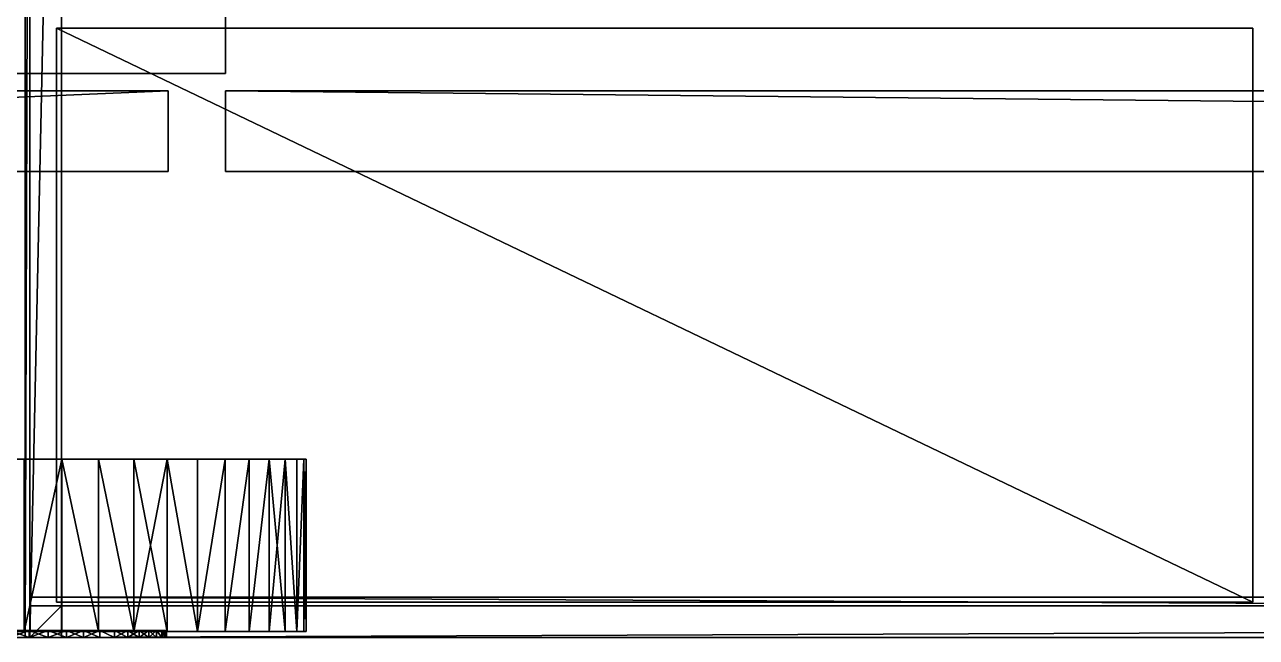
# Model space of a CAD drawing. Header units: millimetres. Extents: x -3100 to 14040, y -1280 to 1295.
# Drawn here: x -49 to 2090, y -1280 to -215 of the extents above; entities that cross this region are included whole.
import ezdxf

# ---------------------------------------------------------------- set-up
doc = ezdxf.new("R2010")
doc.units = ezdxf.units.MM

msp = doc.modelspace()

# ---------------------------------------------------------------- linework, layer by layer
at = {"layer": 'CAD_75LAB'}
for points in [[(-48, 1280, 3940), (-48, 1280, 1250), (-48, -1280, 1250)], [(-48, -1280, 3940), (-48, 1280, 3940), (-48, -1280, 1250)], [(-40, 1280, 1250), (-48, -1280, 1250), (-48, 1280, 1250)], [(-40, 1280, 1250), (-40, -1280, 1250), (-48, -1280, 1250)], [(-40, 1280, 3940), (-48, 1280, 3940), (-48, -1280, 3940)], [(-40, 1280, 3940), (-48, -1280, 3940), (-40, -1280, 3940)], [(-40, -1280, 1250), (-40, 1280, 1160), (-40, -1280, 1160)], [(-40, -1280, 1250), (-40, 1280, 1250), (-40, 1280, 1160)], [(14040, -1280, 1160), (-40, -1280, 1160), (-40, 1280, 1160)], [(14040, 1280, 1160), (14040, -1280, 1160), (-40, 1280, 1160)], [(14040, -1280, 1250), (-40, 1280, 1250), (-40, -1280, 1250)], [(14040, 1280, 1250), (-40, 1280, 1250), (14040, -1280, 1250)], [(-40, -1280, 3995), (-40, 1280, 3940), (-40, -1280, 3940)], [(-40, -1280, 3995), (-40, 1280, 3995), (-40, 1280, 3940)], [(15, 1280, 3940), (-40, -1280, 3940), (-40, 1280, 3940)], [(15, 1280, 3940), (15, -1280, 3940), (-40, -1280, 3940)], [(15, 1280, 3995), (-40, 1280, 3995), (-40, -1280, 3995)], [(15, 1280, 3995), (-40, -1280, 3995), (15, -1280, 3995)], [(-40, 1280, 3940), (-40, -1280, 1250), (-40, 1280, 1250)], [(-40, -1280, 3940), (-40, -1280, 1250), (-40, 1280, 3940)], [(15, -1280, 3995), (15, -1280, 3940), (15, 1280, 3940)], [(15, -1280, 3995), (15, 1280, 3940), (15, 1280, 3995)], [(300, 300, 1000), (-300, -300, 1000), (-300, 300, 1000)], [(300, 300, 1000), (300, -300, 1000), (-300, -300, 1000)], [(300, 300, 1160), (-300, 300, 1160), (-300, -300, 1160)], [(300, 300, 1160), (-300, -300, 1160), (300, -300, 1160)], [(300, -300, 1160), (300, -300, 1000), (300, 300, 1000)], [(300, -300, 1160), (300, 300, 1000), (300, 300, 1160)], [(6, -1219, 1483), (6, -221, 1253), (6, -1219, 1253)], [(6, -1219, 1483), (6, -221, 1483), (6, -221, 1253)], [(2084, -221, 1483), (2084, -221, 1253), (6, -221, 1253)], [(2084, -221, 1483), (6, -221, 1253), (6, -221, 1483)], [(2084, -1219, 1253), (6, -1219, 1253), (6, -221, 1253)], [(2084, -221, 1253), (2084, -1219, 1253), (6, -221, 1253)], [(2084, -1219, 1483), (6, -221, 1483), (6, -1219, 1483)], [(2084, -221, 1483), (6, -221, 1483), (2084, -1219, 1483)], [(6, -1219, 1719), (6, -221, 1489), (6, -1219, 1489)], [(6, -1219, 1719), (6, -221, 1719), (6, -221, 1489)], [(2084, -221, 1719), (2084, -221, 1489), (6, -221, 1489)], [(2084, -221, 1719), (6, -221, 1489), (6, -221, 1719)], [(2084, -1219, 1489), (6, -1219, 1489), (6, -221, 1489)], [(2084, -221, 1489), (2084, -1219, 1489), (6, -221, 1489)], [(2084, -1219, 1719), (6, -221, 1719), (6, -1219, 1719)], [(2084, -221, 1719), (6, -221, 1719), (2084, -1219, 1719)], [(6, -1219, 1955), (6, -221, 1725), (6, -1219, 1725)], [(6, -1219, 1955), (6, -221, 1955), (6, -221, 1725)], [(2084, -221, 1955), (2084, -221, 1725), (6, -221, 1725)], [(2084, -221, 1955), (6, -221, 1725), (6, -221, 1955)], [(2084, -1219, 1725), (6, -1219, 1725), (6, -221, 1725)], [(2084, -221, 1725), (2084, -1219, 1725), (6, -221, 1725)], [(2084, -1219, 1955), (6, -221, 1955), (6, -1219, 1955)], [(2084, -221, 1955), (6, -221, 1955), (2084, -1219, 1955)], [(6, -1219, 2191), (6, -221, 1961), (6, -1219, 1961)], [(6, -1219, 2191), (6, -221, 2191), (6, -221, 1961)], [(2084, -221, 2191), (2084, -221, 1961), (6, -221, 1961)], [(2084, -221, 2191), (6, -221, 1961), (6, -221, 2191)], [(2084, -1219, 1961), (6, -1219, 1961), (6, -221, 1961)], [(2084, -221, 1961), (2084, -1219, 1961), (6, -221, 1961)], [(2084, -1219, 2191), (6, -221, 2191), (6, -1219, 2191)], [(2084, -221, 2191), (6, -221, 2191), (2084, -1219, 2191)], [(6, -1219, 2427), (6, -221, 2197), (6, -1219, 2197)], [(6, -1219, 2427), (6, -221, 2427), (6, -221, 2197)], [(2084, -221, 2427), (2084, -221, 2197), (6, -221, 2197)], [(2084, -221, 2427), (6, -221, 2197), (6, -221, 2427)], [(2084, -1219, 2197), (6, -1219, 2197), (6, -221, 2197)], [(2084, -221, 2197), (2084, -1219, 2197), (6, -221, 2197)], [(2084, -1219, 2427), (6, -221, 2427), (6, -1219, 2427)], [(2084, -221, 2427), (6, -221, 2427), (2084, -1219, 2427)], [(6, -1219, 2663), (6, -221, 2433), (6, -1219, 2433)], [(6, -1219, 2663), (6, -221, 2663), (6, -221, 2433)], [(2084, -221, 2663), (2084, -221, 2433), (6, -221, 2433)], [(2084, -221, 2663), (6, -221, 2433), (6, -221, 2663)], [(2084, -1219, 2433), (6, -1219, 2433), (6, -221, 2433)], [(2084, -221, 2433), (2084, -1219, 2433), (6, -221, 2433)], [(2084, -1219, 2663), (6, -221, 2663), (6, -1219, 2663)], [(2084, -221, 2663), (6, -221, 2663), (2084, -1219, 2663)], [(6, -1219, 2899), (6, -221, 2669), (6, -1219, 2669)], [(6, -1219, 2899), (6, -221, 2899), (6, -221, 2669)], [(2084, -221, 2899), (2084, -221, 2669), (6, -221, 2669)], [(2084, -221, 2899), (6, -221, 2669), (6, -221, 2899)], [(2084, -1219, 2669), (6, -1219, 2669), (6, -221, 2669)], [(2084, -221, 2669), (2084, -1219, 2669), (6, -221, 2669)], [(2084, -1219, 2899), (6, -221, 2899), (6, -1219, 2899)], [(2084, -221, 2899), (6, -221, 2899), (2084, -1219, 2899)], [(6, -1219, 3135), (6, -221, 2905), (6, -1219, 2905)], [(6, -1219, 3135), (6, -221, 3135), (6, -221, 2905)], [(2084, -221, 3135), (2084, -221, 2905), (6, -221, 2905)], [(2084, -221, 3135), (6, -221, 2905), (6, -221, 3135)], [(2084, -1219, 2905), (6, -1219, 2905), (6, -221, 2905)], [(2084, -221, 2905), (2084, -1219, 2905), (6, -221, 2905)], [(2084, -1219, 3135), (6, -221, 3135), (6, -1219, 3135)], [(2084, -221, 3135), (6, -221, 3135), (2084, -1219, 3135)], [(6, -1219, 3371), (6, -221, 3141), (6, -1219, 3141)], [(6, -1219, 3371), (6, -221, 3371), (6, -221, 3141)], [(2084, -221, 3371), (2084, -221, 3141), (6, -221, 3141)], [(2084, -221, 3371), (6, -221, 3141), (6, -221, 3371)], [(2084, -1219, 3141), (6, -1219, 3141), (6, -221, 3141)], [(2084, -221, 3141), (2084, -1219, 3141), (6, -221, 3141)], [(2084, -1219, 3371), (6, -221, 3371), (6, -1219, 3371)], [(2084, -221, 3371), (6, -221, 3371), (2084, -1219, 3371)], [(6, -1219, 3607), (6, -221, 3377), (6, -1219, 3377)], [(6, -1219, 3607), (6, -221, 3607), (6, -221, 3377)], [(2084, -221, 3607), (2084, -221, 3377), (6, -221, 3377)], [(2084, -221, 3607), (6, -221, 3377), (6, -221, 3607)], [(2084, -1219, 3377), (6, -1219, 3377), (6, -221, 3377)], [(2084, -221, 3377), (2084, -1219, 3377), (6, -221, 3377)], [(2084, -1219, 3607), (6, -221, 3607), (6, -1219, 3607)], [(2084, -221, 3607), (6, -221, 3607), (2084, -1219, 3607)], [(6, -1219, 3843), (6, -221, 3613), (6, -1219, 3613)], [(6, -1219, 3843), (6, -221, 3843), (6, -221, 3613)], [(2084, -221, 3843), (2084, -221, 3613), (6, -221, 3613)], [(2084, -221, 3843), (6, -221, 3613), (6, -221, 3843)], [(2084, -1219, 3613), (6, -1219, 3613), (6, -221, 3613)], [(2084, -221, 3613), (2084, -1219, 3613), (6, -221, 3613)], [(2084, -1219, 3843), (6, -221, 3843), (6, -1219, 3843)], [(2084, -221, 3843), (6, -221, 3843), (2084, -1219, 3843)], [(2084, -1219, 1483), (2084, -1219, 1253), (2084, -221, 1253)], [(2084, -1219, 1483), (2084, -221, 1253), (2084, -221, 1483)], [(2084, -1219, 1719), (2084, -1219, 1489), (2084, -221, 1489)], [(2084, -1219, 1719), (2084, -221, 1489), (2084, -221, 1719)], [(2084, -1219, 1955), (2084, -1219, 1725), (2084, -221, 1725)], [(2084, -1219, 1955), (2084, -221, 1725), (2084, -221, 1955)], [(2084, -1219, 2191), (2084, -1219, 1961), (2084, -221, 1961)], [(2084, -1219, 2191), (2084, -221, 1961), (2084, -221, 2191)], [(2084, -1219, 2427), (2084, -1219, 2197), (2084, -221, 2197)], [(2084, -1219, 2427), (2084, -221, 2197), (2084, -221, 2427)], [(2084, -1219, 2663), (2084, -1219, 2433), (2084, -221, 2433)], [(2084, -1219, 2663), (2084, -221, 2433), (2084, -221, 2663)], [(2084, -1219, 2899), (2084, -1219, 2669), (2084, -221, 2669)], [(2084, -1219, 2899), (2084, -221, 2669), (2084, -221, 2899)], [(2084, -1219, 3135), (2084, -1219, 2905), (2084, -221, 2905)], [(2084, -1219, 3135), (2084, -221, 2905), (2084, -221, 3135)], [(2084, -1219, 3371), (2084, -1219, 3141), (2084, -221, 3141)], [(2084, -1219, 3371), (2084, -221, 3141), (2084, -221, 3371)], [(2084, -1219, 3607), (2084, -1219, 3377), (2084, -221, 3377)], [(2084, -1219, 3607), (2084, -221, 3377), (2084, -221, 3607)], [(2084, -1219, 3843), (2084, -1219, 3613), (2084, -221, 3613)], [(2084, -1219, 3843), (2084, -221, 3613), (2084, -221, 3843)], [(300, -300, 1160), (-300, -300, 1000), (300, -300, 1000)], [(300, -300, 1160), (-300, -300, 1160), (-300, -300, 1000)], [(200, -330, 700), (-3100, -330, 700), (-3100, -330, 1000)], [(200, -330, 1000), (200, -330, 700), (-3100, -330, 1000)], [(200, -330, 700), (-3100, -470, 700), (-3100, -330, 700)], [(200, -330, 700), (200, -470, 700), (-3100, -470, 700)], [(200, -330, 1000), (-3100, -330, 1000), (-3100, -470, 1000)], [(200, -330, 1000), (-3100, -470, 1000), (200, -470, 1000)], [(200, -470, 1000), (200, -470, 700), (200, -330, 700)], [(200, -470, 1000), (200, -330, 700), (200, -330, 1000)], [(300, -330, 1160), (300, -330, 910), (300, -470, 910)], [(300, -470, 1160), (300, -330, 1160), (300, -470, 910)], [(13960, -330, 1160), (13960, -330, 910), (300, -330, 910)], [(13960, -330, 1160), (300, -330, 910), (300, -330, 1160)], [(13960, -470, 910), (300, -470, 910), (300, -330, 910)], [(13960, -330, 910), (13960, -470, 910), (300, -330, 910)], [(13960, -470, 1160), (300, -330, 1160), (300, -470, 1160)], [(13960, -330, 1160), (300, -330, 1160), (13960, -470, 1160)], [(200, -470, 700), (-3100, -470, 1000), (-3100, -470, 700)], [(200, -470, 1000), (-3100, -470, 1000), (200, -470, 700)], [(13960, -470, 1160), (300, -470, 910), (13960, -470, 910)], [(13960, -470, 1160), (300, -470, 1160), (300, -470, 910)], [(435.91, -970, 606.36), (-475.91, -970, 152.33), (-50.18, -970, 1077.7)], [(435.91, -970, 606.36), (-50.18, -970, 2.3), (-475.91, -970, 152.33)], [(-50.18, -1270, 1077.7), (15.52, -1270, 1067.5), (15.52, -970, 1067.5)], [(-50.18, -1270, 1077.7), (15.52, -970, 1067.5), (-50.18, -970, 1077.7)], [(-50.18, -1270, 2.3), (-50.18, -970, 2.3), (15.52, -970, 12.5)], [(15.52, -1270, 12.5), (-50.18, -1270, 2.3), (15.52, -970, 12.5)], [(198.28, -970, 89.85), (15.52, -970, 12.5), (-50.18, -970, 2.3)], [(435.91, -970, 606.36), (198.28, -970, 89.85), (-50.18, -970, 2.3)], [(140.7, -970, 1023.39), (-50.18, -970, 1077.7), (15.52, -970, 1067.5)], [(198.28, -970, 990.15), (-50.18, -970, 1077.7), (140.7, -970, 1023.39)], [(299.06, -970, 903.8), (-50.18, -970, 1077.7), (198.28, -970, 990.15)], [(299.06, -970, 903.8), (435.91, -970, 606.36), (-50.18, -970, 1077.7)], [(79.47, -1270, 1049.3), (79.47, -970, 1049.3), (15.52, -970, 1067.5)], [(15.52, -1270, 1067.5), (79.47, -1270, 1049.3), (15.52, -970, 1067.5)], [(79.47, -1270, 30.7), (15.52, -1270, 12.5), (15.52, -970, 12.5)], [(79.47, -1270, 30.7), (15.52, -970, 12.5), (79.47, -970, 30.7)], [(198.28, -970, 89.85), (79.47, -970, 30.7), (15.52, -970, 12.5)], [(140.7, -970, 1023.39), (15.52, -970, 1067.5), (79.47, -970, 1049.3)], [(140.7, -1270, 1023.39), (140.7, -970, 1023.39), (79.47, -970, 1049.3)], [(79.47, -1270, 1049.3), (140.7, -1270, 1023.39), (79.47, -970, 1049.3)], [(140.7, -1270, 56.61), (79.47, -1270, 30.7), (79.47, -970, 30.7)], [(140.7, -1270, 56.61), (79.47, -970, 30.7), (140.7, -970, 56.61)], [(198.28, -970, 89.85), (140.7, -970, 56.61), (79.47, -970, 30.7)], [(140.7, -1270, 1023.39), (198.28, -1270, 990.15), (198.28, -970, 990.15)], [(140.7, -1270, 1023.39), (198.28, -970, 990.15), (140.7, -970, 1023.39)], [(198.28, -1270, 89.85), (140.7, -1270, 56.61), (140.7, -970, 56.61)], [(198.28, -1270, 89.85), (140.7, -970, 56.61), (198.28, -970, 89.85)], [(251.33, -1270, 950.08), (251.33, -970, 950.08), (198.28, -970, 990.15)], [(198.28, -1270, 990.15), (251.33, -1270, 950.08), (198.28, -970, 990.15)], [(251.33, -1270, 129.92), (198.28, -1270, 89.85), (198.28, -970, 89.85)], [(251.33, -1270, 129.92), (198.28, -970, 89.85), (251.33, -970, 129.92)], [(435.91, -970, 606.36), (251.33, -970, 129.92), (198.28, -970, 89.85)], [(299.06, -970, 903.8), (198.28, -970, 990.15), (251.33, -970, 950.08)], [(251.33, -1270, 950.08), (299.06, -1270, 903.8), (299.06, -970, 903.8)], [(251.33, -1270, 950.08), (299.06, -970, 903.8), (251.33, -970, 950.08)], [(251.33, -1270, 129.92), (251.33, -970, 129.92), (299.06, -970, 176.2)], [(299.06, -1270, 176.2), (251.33, -1270, 129.92), (299.06, -970, 176.2)], [(340.75, -970, 228), (299.06, -970, 176.2), (251.33, -970, 129.92)], [(435.91, -970, 606.36), (340.75, -970, 228), (251.33, -970, 129.92)], [(299.06, -1270, 903.8), (340.75, -1270, 852), (340.75, -970, 852)], [(299.06, -1270, 903.8), (340.75, -970, 852), (299.06, -970, 903.8)], [(299.06, -1270, 176.2), (299.06, -970, 176.2), (340.75, -970, 228)], [(340.75, -1270, 228), (299.06, -1270, 176.2), (340.75, -970, 228)], [(299.06, -970, 903.8), (403.54, -970, 735.07), (435.91, -970, 606.36)], [(299.06, -970, 903.8), (340.75, -970, 852), (403.54, -970, 735.07)], [(340.75, -1270, 852), (375.75, -1270, 795.47), (375.75, -970, 795.47)], [(340.75, -1270, 852), (375.75, -970, 795.47), (340.75, -970, 852)], [(340.75, -1270, 228), (340.75, -970, 228), (375.75, -970, 284.53)], [(375.75, -1270, 284.53), (340.75, -1270, 228), (375.75, -970, 284.53)], [(435.91, -970, 606.36), (375.75, -970, 284.53), (340.75, -970, 228)], [(340.75, -970, 852), (375.75, -970, 795.47), (403.54, -970, 735.07)], [(375.75, -1270, 795.47), (403.54, -1270, 735.07), (403.54, -970, 735.07)], [(375.75, -1270, 795.47), (403.54, -970, 735.07), (375.75, -970, 795.47)], [(403.54, -1270, 344.93), (375.75, -1270, 284.53), (375.75, -970, 284.53)], [(403.54, -1270, 344.93), (375.75, -970, 284.53), (403.54, -970, 344.93)], [(423.69, -970, 408.29), (403.54, -970, 344.93), (375.75, -970, 284.53)], [(440, -970, 540), (423.69, -970, 408.29), (375.75, -970, 284.53)], [(435.91, -970, 606.36), (440, -970, 540), (375.75, -970, 284.53)], [(423.69, -1270, 671.71), (423.69, -970, 671.71), (403.54, -970, 735.07)], [(403.54, -1270, 735.07), (423.69, -1270, 671.71), (403.54, -970, 735.07)], [(423.69, -1270, 408.29), (403.54, -970, 344.93), (423.69, -970, 408.29)], [(423.69, -1270, 408.29), (403.54, -1270, 344.93), (403.54, -970, 344.93)], [(403.54, -970, 735.07), (423.69, -970, 671.71), (435.91, -970, 606.36)], [(423.69, -1270, 671.71), (435.91, -1270, 606.36), (435.91, -970, 606.36)], [(423.69, -1270, 671.71), (435.91, -970, 606.36), (423.69, -970, 671.71)], [(423.69, -1270, 408.29), (423.69, -970, 408.29), (435.91, -970, 473.64)], [(435.91, -1270, 473.64), (423.69, -1270, 408.29), (435.91, -970, 473.64)], [(440, -970, 540), (435.91, -970, 473.64), (423.69, -970, 408.29)], [(440, -1270, 540), (440, -970, 540), (435.91, -970, 606.36)], [(435.91, -1270, 606.36), (440, -1270, 540), (435.91, -970, 606.36)], [(435.91, -1270, 473.64), (435.91, -970, 473.64), (440, -970, 540)], [(440, -1270, 540), (435.91, -1270, 473.64), (440, -970, 540)], [(-40, -1280, 1320), (-40, -1210, 1250), (-40, -1280, 1250)], [(-40, -1280, 1320), (-40, -1210, 1320), (-40, -1210, 1250)], [(14040, -1210, 1250), (-40, -1210, 1250), (-40, -1210, 1320)], [(14040, -1210, 1320), (14040, -1210, 1250), (-40, -1210, 1320)], [(14040, -1280, 1250), (-40, -1280, 1250), (-40, -1210, 1250)], [(14040, -1210, 1250), (14040, -1280, 1250), (-40, -1210, 1250)], [(14040, -1280, 1320), (-40, -1210, 1320), (-40, -1280, 1320)], [(14040, -1210, 1320), (-40, -1210, 1320), (14040, -1280, 1320)], [(2084, -1219, 1483), (6, -1219, 1253), (2084, -1219, 1253)], [(2084, -1219, 1483), (6, -1219, 1483), (6, -1219, 1253)], [(2084, -1219, 1719), (6, -1219, 1489), (2084, -1219, 1489)], [(2084, -1219, 1719), (6, -1219, 1719), (6, -1219, 1489)], [(2084, -1219, 1955), (6, -1219, 1725), (2084, -1219, 1725)], [(2084, -1219, 1955), (6, -1219, 1955), (6, -1219, 1725)], [(2084, -1219, 2191), (6, -1219, 1961), (2084, -1219, 1961)], [(2084, -1219, 2191), (6, -1219, 2191), (6, -1219, 1961)], [(2084, -1219, 2427), (6, -1219, 2197), (2084, -1219, 2197)], [(2084, -1219, 2427), (6, -1219, 2427), (6, -1219, 2197)], [(2084, -1219, 2663), (6, -1219, 2433), (2084, -1219, 2433)], [(2084, -1219, 2663), (6, -1219, 2663), (6, -1219, 2433)], [(2084, -1219, 2899), (6, -1219, 2669), (2084, -1219, 2669)], [(2084, -1219, 2899), (6, -1219, 2899), (6, -1219, 2669)], [(2084, -1219, 3135), (6, -1219, 2905), (2084, -1219, 2905)], [(2084, -1219, 3135), (6, -1219, 3135), (6, -1219, 2905)], [(2084, -1219, 3371), (6, -1219, 3141), (2084, -1219, 3141)], [(2084, -1219, 3371), (6, -1219, 3371), (6, -1219, 3141)], [(2084, -1219, 3607), (6, -1219, 3377), (2084, -1219, 3377)], [(2084, -1219, 3607), (6, -1219, 3607), (6, -1219, 3377)], [(2084, -1219, 3843), (6, -1219, 3613), (2084, -1219, 3613)], [(2084, -1219, 3843), (6, -1219, 3843), (6, -1219, 3613)], [(-40, -1225, 3940), (-40, -1225, 1250), (-40, -1280, 1250)], [(-40, -1280, 3940), (-40, -1225, 3940), (-40, -1280, 1250)], [(-40, -1225, 3940), (15, -1225, 1250), (-40, -1225, 1250)], [(15, -1225, 3940), (15, -1225, 1250), (-40, -1225, 3940)], [(15, -1225, 1250), (-40, -1280, 1250), (-40, -1225, 1250)], [(15, -1225, 1250), (15, -1280, 1250), (-40, -1280, 1250)], [(15, -1225, 3940), (-40, -1225, 3940), (-40, -1280, 3940)], [(15, -1225, 3940), (-40, -1280, 3940), (15, -1280, 3940)], [(-40, -1280, 3995), (-40, -1225, 3940), (-40, -1280, 3940)], [(-40, -1280, 3995), (-40, -1225, 3995), (-40, -1225, 3940)], [(14040, -1225, 3995), (14040, -1225, 3940), (-40, -1225, 3940)], [(14040, -1225, 3995), (-40, -1225, 3940), (-40, -1225, 3995)], [(14040, -1225, 3940), (-40, -1280, 3940), (-40, -1225, 3940)], [(14040, -1225, 3940), (14040, -1280, 3940), (-40, -1280, 3940)], [(14040, -1225, 3995), (-40, -1225, 3995), (-40, -1280, 3995)], [(14040, -1225, 3995), (-40, -1280, 3995), (14040, -1280, 3995)], [(15, -1225, 3940), (15, -1280, 1250), (15, -1225, 1250)], [(15, -1280, 3940), (15, -1280, 1250), (15, -1225, 3940)], [(435.91, -1270, 606.36), (-50.18, -1270, 1077.7), (-475.91, -1270, 152.33)], [(435.91, -1270, 606.36), (-475.91, -1270, 152.33), (-50.18, -1270, 2.3)], [(-41.02, -1268, 248.92), (-108.48, -1268, 243.12), (-207.75, -1268, 263.24)], [(23.38, -1268, 269.84), (-41.02, -1268, 248.92), (-207.75, -1268, 263.24)], [(81.36, -1268, 304.81), (23.38, -1268, 269.84), (-207.75, -1268, 263.24)], [(23.38, -1268, 810.16), (-207.75, -1268, 263.24), (-175.5, -1268, 827.24)], [(23.38, -1268, 810.16), (81.36, -1268, 304.81), (-207.75, -1268, 263.24)], [(-41.02, -1280, 248.92), (-207.75, -1280, 263.24), (-108.48, -1280, 243.12)], [(23.38, -1280, 269.84), (-207.75, -1280, 263.24), (-41.02, -1280, 248.92)], [(81.36, -1280, 304.81), (-207.75, -1280, 263.24), (23.38, -1280, 269.84)], [(23.38, -1280, 810.16), (-175.5, -1280, 827.24), (-207.75, -1280, 263.24)], [(23.38, -1280, 810.16), (-207.75, -1280, 263.24), (81.36, -1280, 304.81)], [(-41.02, -1268, 831.08), (-175.5, -1268, 827.24), (-74.58, -1268, 835.91)], [(23.38, -1268, 810.16), (-175.5, -1268, 827.24), (-41.02, -1268, 831.08)], [(-41.02, -1280, 831.08), (-74.58, -1280, 835.91), (-175.5, -1280, 827.24)], [(23.38, -1280, 810.16), (-41.02, -1280, 831.08), (-175.5, -1280, 827.24)], [(-41.02, -1268, 248.92), (-74.58, -1268, 244.09), (-108.48, -1268, 243.12)], [(-41.02, -1280, 248.92), (-108.48, -1280, 243.12), (-74.58, -1280, 244.09)], [(-74.58, -1280, 835.91), (-41.02, -1268, 831.08), (-74.58, -1268, 835.91)], [(-74.58, -1280, 835.91), (-41.02, -1280, 831.08), (-41.02, -1268, 831.08)], [(-41.02, -1280, 248.92), (-74.58, -1280, 244.09), (-74.58, -1268, 244.09)], [(-41.02, -1280, 248.92), (-74.58, -1268, 244.09), (-41.02, -1268, 248.92)], [(198.28, -1270, 89.85), (-50.18, -1270, 2.3), (15.52, -1270, 12.5)], [(435.91, -1270, 606.36), (-50.18, -1270, 2.3), (198.28, -1270, 89.85)], [(140.7, -1270, 1023.39), (15.52, -1270, 1067.5), (-50.18, -1270, 1077.7)], [(198.28, -1270, 990.15), (140.7, -1270, 1023.39), (-50.18, -1270, 1077.7)], [(299.06, -1270, 903.8), (198.28, -1270, 990.15), (-50.18, -1270, 1077.7)], [(299.06, -1270, 903.8), (-50.18, -1270, 1077.7), (435.91, -1270, 606.36)], [(-40, -1280, 3940), (-48, -1280, 1250), (-40, -1280, 1250)], [(-40, -1280, 3940), (-48, -1280, 3940), (-48, -1280, 1250)], [(-41.02, -1280, 831.08), (-8.22, -1280, 822.46), (-8.22, -1268, 822.46)], [(-41.02, -1280, 831.08), (-8.22, -1268, 822.46), (-41.02, -1268, 831.08)], [(-8.22, -1280, 257.54), (-41.02, -1280, 248.92), (-41.02, -1268, 248.92)], [(-8.22, -1280, 257.54), (-41.02, -1268, 248.92), (-8.22, -1268, 257.54)], [(23.38, -1268, 269.84), (-8.22, -1268, 257.54), (-41.02, -1268, 248.92)], [(23.38, -1268, 810.16), (-41.02, -1268, 831.08), (-8.22, -1268, 822.46)], [(23.38, -1280, 269.84), (-41.02, -1280, 248.92), (-8.22, -1280, 257.54)], [(23.38, -1280, 810.16), (-8.22, -1280, 822.46), (-41.02, -1280, 831.08)], [(14040, -1280, 1160), (-40, -1280, 1250), (-40, -1280, 1160)], [(14040, -1280, 1250), (-40, -1280, 1250), (14040, -1280, 1160)], [(-40, -1280, 3940), (-40, -1280, 1250), (15, -1280, 1250)], [(15, -1280, 3940), (-40, -1280, 3940), (15, -1280, 1250)], [(14040, -1280, 3995), (-40, -1280, 3940), (14040, -1280, 3940)], [(14040, -1280, 3995), (-40, -1280, 3995), (-40, -1280, 3940)], [(14040, -1280, 1250), (-40, -1280, 1320), (-40, -1280, 1250)], [(14040, -1280, 1320), (-40, -1280, 1320), (14040, -1280, 1250)], [(15, -1280, 3995), (-40, -1280, 3940), (15, -1280, 3940)], [(15, -1280, 3995), (-40, -1280, 3995), (-40, -1280, 3940)], [(-8.22, -1280, 822.46), (23.38, -1280, 810.16), (23.38, -1268, 810.16)], [(-8.22, -1280, 822.46), (23.38, -1268, 810.16), (-8.22, -1268, 822.46)], [(23.38, -1280, 269.84), (-8.22, -1268, 257.54), (23.38, -1268, 269.84)], [(23.38, -1280, 269.84), (-8.22, -1280, 257.54), (-8.22, -1268, 257.54)], [(198.28, -1270, 89.85), (15.52, -1270, 12.5), (79.47, -1270, 30.7)], [(140.7, -1270, 1023.39), (79.47, -1270, 1049.3), (15.52, -1270, 1067.5)], [(23.38, -1280, 810.16), (53.37, -1280, 794.34), (53.37, -1268, 794.34)], [(23.38, -1280, 810.16), (53.37, -1268, 794.34), (23.38, -1268, 810.16)], [(53.37, -1280, 285.66), (23.38, -1268, 269.84), (53.37, -1268, 285.66)], [(53.37, -1280, 285.66), (23.38, -1280, 269.84), (23.38, -1268, 269.84)], [(81.36, -1268, 304.81), (53.37, -1268, 285.66), (23.38, -1268, 269.84)], [(23.38, -1268, 810.16), (189.28, -1268, 607.27), (81.36, -1268, 304.81)], [(53.37, -1268, 794.34), (189.28, -1268, 607.27), (23.38, -1268, 810.16)], [(81.36, -1280, 304.81), (23.38, -1280, 269.84), (53.37, -1280, 285.66)], [(23.38, -1280, 810.16), (81.36, -1280, 304.81), (189.28, -1280, 607.27)], [(53.37, -1280, 794.34), (23.38, -1280, 810.16), (189.28, -1280, 607.27)], [(53.37, -1280, 794.34), (81.36, -1280, 775.19), (81.36, -1268, 775.19)], [(53.37, -1280, 794.34), (81.36, -1268, 775.19), (53.37, -1268, 794.34)], [(81.36, -1280, 304.81), (53.37, -1280, 285.66), (53.37, -1268, 285.66)], [(81.36, -1280, 304.81), (53.37, -1268, 285.66), (81.36, -1268, 304.81)], [(149.85, -1268, 700.57), (189.28, -1268, 607.27), (53.37, -1268, 794.34)], [(106.99, -1268, 752.99), (53.37, -1268, 794.34), (81.36, -1268, 775.19)], [(106.99, -1268, 752.99), (149.85, -1268, 700.57), (53.37, -1268, 794.34)], [(149.85, -1280, 700.57), (53.37, -1280, 794.34), (189.28, -1280, 607.27)], [(106.99, -1280, 752.99), (81.36, -1280, 775.19), (53.37, -1280, 794.34)], [(106.99, -1280, 752.99), (53.37, -1280, 794.34), (149.85, -1280, 700.57)], [(198.28, -1270, 89.85), (79.47, -1270, 30.7), (140.7, -1270, 56.61)], [(106.99, -1280, 752.99), (106.99, -1268, 752.99), (81.36, -1268, 775.19)], [(81.36, -1280, 775.19), (106.99, -1280, 752.99), (81.36, -1268, 775.19)], [(106.99, -1280, 327.01), (81.36, -1280, 304.81), (81.36, -1268, 304.81)], [(106.99, -1280, 327.01), (81.36, -1268, 304.81), (106.99, -1268, 327.01)], [(189.28, -1268, 472.73), (106.99, -1268, 327.01), (81.36, -1268, 304.81)], [(189.28, -1268, 607.27), (189.28, -1268, 472.73), (81.36, -1268, 304.81)], [(189.28, -1280, 472.73), (81.36, -1280, 304.81), (106.99, -1280, 327.01)], [(189.28, -1280, 607.27), (81.36, -1280, 304.81), (189.28, -1280, 472.73)], [(129.92, -1280, 728), (129.92, -1268, 728), (106.99, -1268, 752.99)], [(106.99, -1280, 752.99), (129.92, -1280, 728), (106.99, -1268, 752.99)], [(106.99, -1280, 327.01), (106.99, -1268, 327.01), (129.92, -1268, 352)], [(129.92, -1280, 352), (106.99, -1280, 327.01), (129.92, -1268, 352)], [(149.85, -1268, 379.43), (129.92, -1268, 352), (106.99, -1268, 327.01)], [(166.53, -1268, 408.96), (149.85, -1268, 379.43), (106.99, -1268, 327.01)], [(179.73, -1268, 440.19), (166.53, -1268, 408.96), (106.99, -1268, 327.01)], [(189.28, -1268, 472.73), (179.73, -1268, 440.19), (106.99, -1268, 327.01)], [(106.99, -1268, 752.99), (129.92, -1268, 728), (149.85, -1268, 700.57)], [(149.85, -1280, 379.43), (106.99, -1280, 327.01), (129.92, -1280, 352)], [(166.53, -1280, 408.96), (106.99, -1280, 327.01), (149.85, -1280, 379.43)], [(179.73, -1280, 440.19), (106.99, -1280, 327.01), (166.53, -1280, 408.96)], [(189.28, -1280, 472.73), (106.99, -1280, 327.01), (179.73, -1280, 440.19)], [(106.99, -1280, 752.99), (149.85, -1280, 700.57), (129.92, -1280, 728)], [(129.92, -1280, 728), (149.85, -1280, 700.57), (149.85, -1268, 700.57)], [(129.92, -1280, 728), (149.85, -1268, 700.57), (129.92, -1268, 728)], [(149.85, -1280, 379.43), (129.92, -1268, 352), (149.85, -1268, 379.43)], [(149.85, -1280, 379.43), (129.92, -1280, 352), (129.92, -1268, 352)], [(149.85, -1280, 700.57), (166.53, -1280, 671.04), (166.53, -1268, 671.04)], [(149.85, -1280, 700.57), (166.53, -1268, 671.04), (149.85, -1268, 700.57)], [(166.53, -1280, 408.96), (149.85, -1268, 379.43), (166.53, -1268, 408.96)], [(166.53, -1280, 408.96), (149.85, -1280, 379.43), (149.85, -1268, 379.43)], [(149.85, -1268, 700.57), (166.53, -1268, 671.04), (189.28, -1268, 607.27)], [(149.85, -1280, 700.57), (189.28, -1280, 607.27), (166.53, -1280, 671.04)], [(179.73, -1280, 639.81), (179.73, -1268, 639.81), (166.53, -1268, 671.04)], [(166.53, -1280, 671.04), (179.73, -1280, 639.81), (166.53, -1268, 671.04)], [(166.53, -1280, 408.96), (166.53, -1268, 408.96), (179.73, -1268, 440.19)], [(179.73, -1280, 440.19), (166.53, -1280, 408.96), (179.73, -1268, 440.19)], [(166.53, -1268, 671.04), (179.73, -1268, 639.81), (189.28, -1268, 607.27)], [(166.53, -1280, 671.04), (189.28, -1280, 607.27), (179.73, -1280, 639.81)], [(189.28, -1280, 607.27), (189.28, -1268, 607.27), (179.73, -1268, 639.81)], [(179.73, -1280, 639.81), (189.28, -1280, 607.27), (179.73, -1268, 639.81)], [(189.28, -1280, 472.73), (179.73, -1268, 440.19), (189.28, -1268, 472.73)], [(189.28, -1280, 472.73), (179.73, -1280, 440.19), (179.73, -1268, 440.19)], [(189.28, -1280, 607.27), (195.06, -1280, 573.86), (195.06, -1268, 573.86)], [(189.28, -1280, 607.27), (195.06, -1268, 573.86), (189.28, -1268, 607.27)], [(195.06, -1280, 506.14), (189.28, -1268, 472.73), (195.06, -1268, 506.14)], [(195.06, -1280, 506.14), (189.28, -1280, 472.73), (189.28, -1268, 472.73)], [(197, -1268, 540), (195.06, -1268, 506.14), (189.28, -1268, 472.73)], [(195.06, -1268, 573.86), (197, -1268, 540), (189.28, -1268, 472.73)], [(189.28, -1268, 607.27), (195.06, -1268, 573.86), (189.28, -1268, 472.73)], [(197, -1280, 540), (189.28, -1280, 472.73), (195.06, -1280, 506.14)], [(195.06, -1280, 573.86), (189.28, -1280, 472.73), (197, -1280, 540)], [(189.28, -1280, 607.27), (189.28, -1280, 472.73), (195.06, -1280, 573.86)], [(195.06, -1280, 573.86), (197, -1280, 540), (197, -1268, 540)], [(195.06, -1280, 573.86), (197, -1268, 540), (195.06, -1268, 573.86)], [(197, -1280, 540), (195.06, -1268, 506.14), (197, -1268, 540)], [(197, -1280, 540), (195.06, -1280, 506.14), (195.06, -1268, 506.14)], [(435.91, -1270, 606.36), (198.28, -1270, 89.85), (251.33, -1270, 129.92)], [(299.06, -1270, 903.8), (251.33, -1270, 950.08), (198.28, -1270, 990.15)], [(340.75, -1270, 228), (251.33, -1270, 129.92), (299.06, -1270, 176.2)], [(435.91, -1270, 606.36), (251.33, -1270, 129.92), (340.75, -1270, 228)], [(299.06, -1270, 903.8), (435.91, -1270, 606.36), (403.54, -1270, 735.07)], [(299.06, -1270, 903.8), (403.54, -1270, 735.07), (340.75, -1270, 852)], [(435.91, -1270, 606.36), (340.75, -1270, 228), (375.75, -1270, 284.53)], [(340.75, -1270, 852), (403.54, -1270, 735.07), (375.75, -1270, 795.47)], [(423.69, -1270, 408.29), (375.75, -1270, 284.53), (403.54, -1270, 344.93)], [(440, -1270, 540), (375.75, -1270, 284.53), (423.69, -1270, 408.29)], [(435.91, -1270, 606.36), (375.75, -1270, 284.53), (440, -1270, 540)], [(403.54, -1270, 735.07), (435.91, -1270, 606.36), (423.69, -1270, 671.71)], [(440, -1270, 540), (423.69, -1270, 408.29), (435.91, -1270, 473.64)]]:
    msp.add_3dface(points, dxfattribs=at)

doc.saveas('drawing.dxf')
